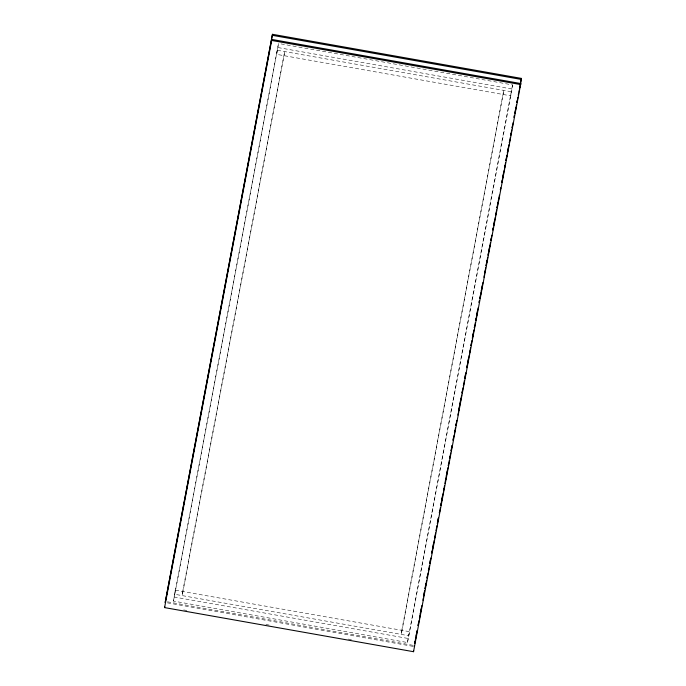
<?xml version="1.0" encoding="UTF-8"?>
<svg xmlns="http://www.w3.org/2000/svg" width="686" height="686" viewBox="0 0 686 686"><rect width="100%" height="100%" fill="white"/><g stroke="black" fill="none" stroke-linecap="round" stroke-linejoin="round"><path stroke-width="0.51" stroke-dasharray="3.43 2.57" d="M173.455 601.082L278.533 43.458L512.545 84.918L512.056 89.026L407.467 642.542L173.455 601.082L278.533 43.458M407.467 642.542L512.545 84.918M278.044 47.566L512.056 89.026M173.944 596.974L407.956 638.434M167.418 601.802L413.212 645.346M167.298 602.831L413.083 646.375M183.685 609.931L186.849 610.489M265.971 624.509L269.135 625.066M348.248 639.086L351.412 639.644M175.23 590.166L174.741 594.282L408.753 635.742L409.242 631.626L175.23 590.166M182.699 591.495L182.21 595.602L284.716 51.587L182.699 591.495M277.247 50.258L276.758 54.374L510.77 95.834L511.259 91.718L277.247 50.258M401.773 630.305L401.284 634.413L503.79 90.398L401.773 630.305"/><path stroke-width="1.03" d="M164.58 607.599L271.862 39.436L520.811 83.546L413.529 651.7L164.58 607.599L164.7 606.57M271.862 39.436L271.733 40.465L520.691 84.567L520.811 83.546M272.471 34.3L165.189 602.454L272.471 34.3L521.42 78.401L519.714 87.851M413.529 651.7L413.649 650.671M414.138 646.564L414.267 645.535M415.056 641.324L414.661 643.434L415.733 638.143M415.459 639.223L417.045 630.803M418.04 625.546L418.434 623.437M419.429 618.18L419.832 616.071M420.226 613.97L421.221 608.705M423.605 596.083L424.6 590.817M425.003 588.717L425.989 583.46M427.387 576.094L426.984 578.195L428.055 572.913M428.381 570.829L428.776 568.728M430.765 558.207L429.77 563.463L430.842 558.181M431.76 552.942L432.154 550.841M432.557 548.731L433.543 543.475M434.538 538.21L434.941 536.109M435.936 530.844L436.33 528.743M437.325 523.478L438.32 518.222M439.314 512.957L439.709 510.856M441.107 503.49L440.704 505.591L443.165 492.942M441.501 501.389L442.496 496.124M443.885 488.758L443.49 490.867L444.562 485.577M444.88 483.501L445.874 478.236M446.269 476.135L447.263 470.87M448.258 465.614L448.661 463.504M449.647 458.248L450.05 456.139M451.045 450.882L452.04 445.617M453.429 438.251L453.034 440.361L454.098 435.07M454.424 432.995L454.818 430.885M455.813 425.629L456.216 423.519M458.6 410.897L459.594 405.64M459.989 403.531L460.983 398.274M461.978 393.009L462.373 390.909M463.367 385.643L463.77 383.543M464.765 378.278L465.76 373.021M467.149 365.655L466.746 367.756L469.215 355.108M467.543 363.546L468.538 358.289M469.533 353.024L469.927 350.923M470.922 345.658L471.325 343.557M472.32 338.292L473.314 333.036M474.3 327.771L474.703 325.67M475.698 320.405L476.093 318.304M476.496 316.203L477.482 310.938M479.471 300.417L479.077 302.517L479.548 300.391M479.874 298.316L480.869 293.051M481.263 290.95L482.258 285.685M484.642 273.062L485.036 270.953M486.031 265.696L487.026 260.431M488.02 255.175L488.423 253.065M488.818 250.965L489.813 245.699M490.807 240.443L491.202 238.342M492.797 229.921L493.191 227.812M493.586 225.711L494.58 220.455M495.575 215.19L495.978 213.089M496.973 207.824L497.367 205.723M497.762 203.613L498.756 198.357M500.351 189.936L500.746 187.835L500.428 189.911M501.74 182.57L502.135 180.469M502.538 178.36L503.533 173.104M504.527 167.838L504.922 165.738M505.916 160.473L506.911 155.216M507.306 153.107L508.3 147.85M509.295 142.585L509.689 140.484M510.684 135.228L511.087 133.118M512.082 127.862L512.476 125.752M514.071 117.34L514.466 115.231L514.14 117.315M514.86 113.13L515.855 107.865M516.85 102.608L517.244 100.499M518.239 95.243L518.642 93.133M519.636 87.877L520.031 85.767M520.425 83.666L521.42 78.401M416.128 636.042L417.122 630.777M418.117 625.521L419.112 620.255M419.506 618.155L421.89 605.524M422.885 600.267L423.288 598.158M423.682 596.057L424.677 590.8M425.071 588.691L426.666 580.279M428.458 570.803L429.453 565.547M431.837 552.916L434.221 540.294M434.615 538.184L435.61 532.928M436.605 527.663L437.008 525.562M437.402 523.452L438.397 518.196M439.392 512.931L440.386 507.674M445.557 480.32L447.941 467.689M448.335 465.588L449.33 460.323M449.724 458.222L450.719 452.957M451.122 450.856L452.117 445.591M454.501 432.969L455.495 427.704M455.89 425.603L456.885 420.338M457.879 415.081L458.274 412.981M458.677 410.871L461.661 395.093M462.055 392.984L463.05 387.727M463.444 385.618L464.439 380.361M464.842 378.252L465.828 372.995M469.61 352.998L470.605 347.742M470.999 345.633L471.994 340.376M472.397 338.275L473.983 329.855M474.378 327.754L475.372 322.489M475.775 320.388L478.159 307.757M479.951 298.29L482.927 282.503M483.922 277.247L484.325 275.137M484.719 273.037L485.714 267.772M486.108 265.671L487.703 257.25M488.098 255.149L490.481 242.518M490.884 240.417L491.879 235.161M492.874 229.896L493.268 227.795M493.663 225.685L495.258 217.273M495.652 215.164L496.647 209.907M497.05 207.798L498.036 202.542M498.439 200.432L499.434 195.176M501.818 182.545L504.201 169.922M504.604 167.813L505.591 162.556M505.994 160.455L506.988 155.19M507.383 153.089L508.978 144.669M509.372 142.568L510.367 137.303M510.761 135.202L511.756 129.937M512.159 127.836L513.154 122.571M514.937 113.104L516.532 104.684M516.927 102.583L517.921 97.318M518.916 92.061L519.311 89.952M272.351 35.329L521.3 79.43"/></g></svg>
